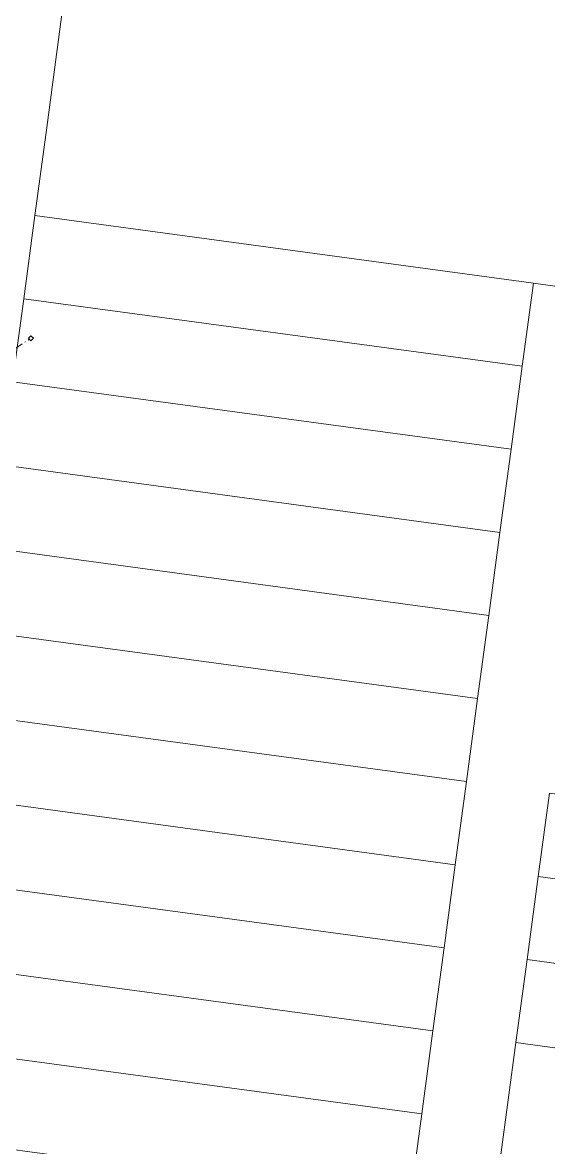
# Model space of a CAD drawing. Header units: metres. Extents: x 264899 to 270320, y 6185871 to 6191197.
# Drawn here: x 267954.6 to 268080.8, y 6187168.9 to 6187438.9 of the extents above; entities that cross this region are included whole.
import ezdxf
from ezdxf.enums import TextEntityAlignment as Align

# ---------------------------------------------------------------- set-up
doc = ezdxf.new("R2010")
doc.units = ezdxf.units.M
doc.linetypes.add('PHANTOMX2', pattern=[6.6, 3, -0.75, 0.2, -0.75, 0.2, -0.75, 0.2, -0.75])
doc.layers.get('0').update_dxf_attribs({"color": 6})
doc.layers.add('Cadastre Land Parcels_SP_EXT', color=118, linetype='Continuous', lineweight=15)
doc.layers.add('Services_SP_EXT', color=42, linetype='PHANTOMX2', lineweight=20)
doc.layers.get('0').freeze()
doc.styles.get("Standard").update_dxf_attribs({"font": 'arial.ttf'})

# ---------------------------------------------------------------- blocks, each defined once
blk = doc.blocks.new('CCP_EXT')
blk.add_wipeout([(0, 0.57), (0.57, 0), (0, -0.57), (-0.57, 0)])
blk.add_lwpolyline([(-0.57, 0), (0, 0.57), (0.57, 0), (0, -0.57), (-0.57, 0)])
at = {"flags": 1}
blk.add_attdef('Z', (0, 0), '', height=0.2, dxfattribs=at)
at = {"flags": 9}
for tag, p in [('CCP_TYPE', (0, 0)), ('CONSTRUCTED_VOLTAGE', (0, -0.2)), ('OPERATING_VOLTAGE', (0, -0.6)), ('ORIENTATION', (0, -0.8)), ('OWNED_BY', (0, -1)), ('STATE', (0, -1.8)), ('NO_PHASES', (0, -0.4)), ('USAGE', (0, -1.2)), ('LEGEND', (0, -1.4)), ('LIFE_SUPPORT', (0, -1.6)), ('NOTES', (0, -2))]:
    blk.add_attdef(tag, text='', height=0.2, dxfattribs=at).set_placement(p, align=Align.MIDDLE_LEFT)

msp = doc.modelspace()

# ---------------------------------------------------------------- linework, layer by layer
at = {"layer": 'Cadastre Land Parcels_SP_EXT', "linetype": 'Continuous'}
for points in [[(268287.9, 6187408.55), (268301.93, 6187426.95), (268207.48, 6187439.77), (268187.55, 6187442.48), (268167.61, 6187445.18), (268107.8, 6187453.3), (268096.13, 6187454.93), (268087.88, 6187456.08), (268028.06, 6187464.19), (267968.25, 6187472.3), (267965.57, 6187452.36), (267962.89, 6187432.42), (267960.22, 6187412.47), (267957.54, 6187392.53), (268077.17, 6187376.33), (268097.09, 6187373.54), (268099.76, 6187393.48), (268159.58, 6187385.35), (268179.51, 6187382.65), (268199.45, 6187379.94), (268259.84, 6187371.73), (268273.87, 6187390.14), (268287.9, 6187408.55)], [(268077.17, 6187376.33), (267957.54, 6187392.53), (267954.86, 6187372.59), (268074.49, 6187356.39), (268077.17, 6187376.33)], [(268074.49, 6187356.39), (267954.86, 6187372.59), (267952.18, 6187352.65), (268071.81, 6187336.45), (268074.49, 6187356.39)], [(268071.81, 6187336.45), (267952.18, 6187352.65), (267949.5, 6187332.71), (268069.13, 6187316.51), (268071.81, 6187336.45)], [(268069.13, 6187316.51), (267949.5, 6187332.71), (267946.82, 6187312.77), (268066.45, 6187296.58), (268069.13, 6187316.51)], [(268066.45, 6187296.58), (267946.82, 6187312.77), (267944.15, 6187292.83), (268063.78, 6187276.64), (268066.45, 6187296.58)], [(268063.78, 6187276.64), (267944.15, 6187292.83), (267941.47, 6187272.88), (268061.1, 6187256.7), (268063.78, 6187276.64)], [(268061.1, 6187256.7), (267941.47, 6187272.88), (267938.79, 6187252.94), (268058.42, 6187236.76), (268061.1, 6187256.7)], [(268161.64, 6187242.89), (268081.02, 6187253.9), (268078.34, 6187233.96), (268147.61, 6187224.48), (268161.64, 6187242.89)], [(268058.42, 6187236.76), (267938.79, 6187252.94), (267936.11, 6187233), (268055.74, 6187216.83), (268058.42, 6187236.76)], [(268055.74, 6187216.83), (267936.11, 6187233), (267933.43, 6187213.06), (268053.06, 6187196.89), (268055.74, 6187216.83)], [(268147.61, 6187224.48), (268078.34, 6187233.96), (268075.66, 6187214.02), (268133.58, 6187206.07), (268147.61, 6187224.48)], [(268053.06, 6187196.89), (267933.43, 6187213.06), (267930.75, 6187193.12), (268050.39, 6187176.95), (268053.06, 6187196.89)], [(268133.58, 6187206.07), (268075.66, 6187214.02), (268072.99, 6187194.08), (268119.55, 6187187.67), (268133.58, 6187206.07)], [(268119.55, 6187187.67), (268072.99, 6187194.08), (268067.45, 6187152.84), (268090.54, 6187149.61), (268119.55, 6187187.67)], [(268050.39, 6187176.95), (267930.75, 6187193.12), (267928.46, 6187176.05), (267927.87, 6187171.67), (267987.7, 6187163.64), (268047.52, 6187155.62), (268050.39, 6187176.95)]]:
    msp.add_lwpolyline(points, close=True, dxfattribs=at)

# ---------------------------------------------------------------- next in the draw order: block references
at = {"layer": 'Services_SP_EXT', "rotation": 90.0000000000002}
msp.add_blockref('CCP_EXT', (267956.61, 6187363.08), dxfattribs=at)

# ---------------------------------------------------------------- next in the draw order: linework, layer by layer
at = {"layer": 'Services_SP_EXT'}
msp.add_lwpolyline([(267935.45, 6187349.23), (267956.61, 6187363.08)], dxfattribs=at)

doc.saveas('drawing.dxf')
